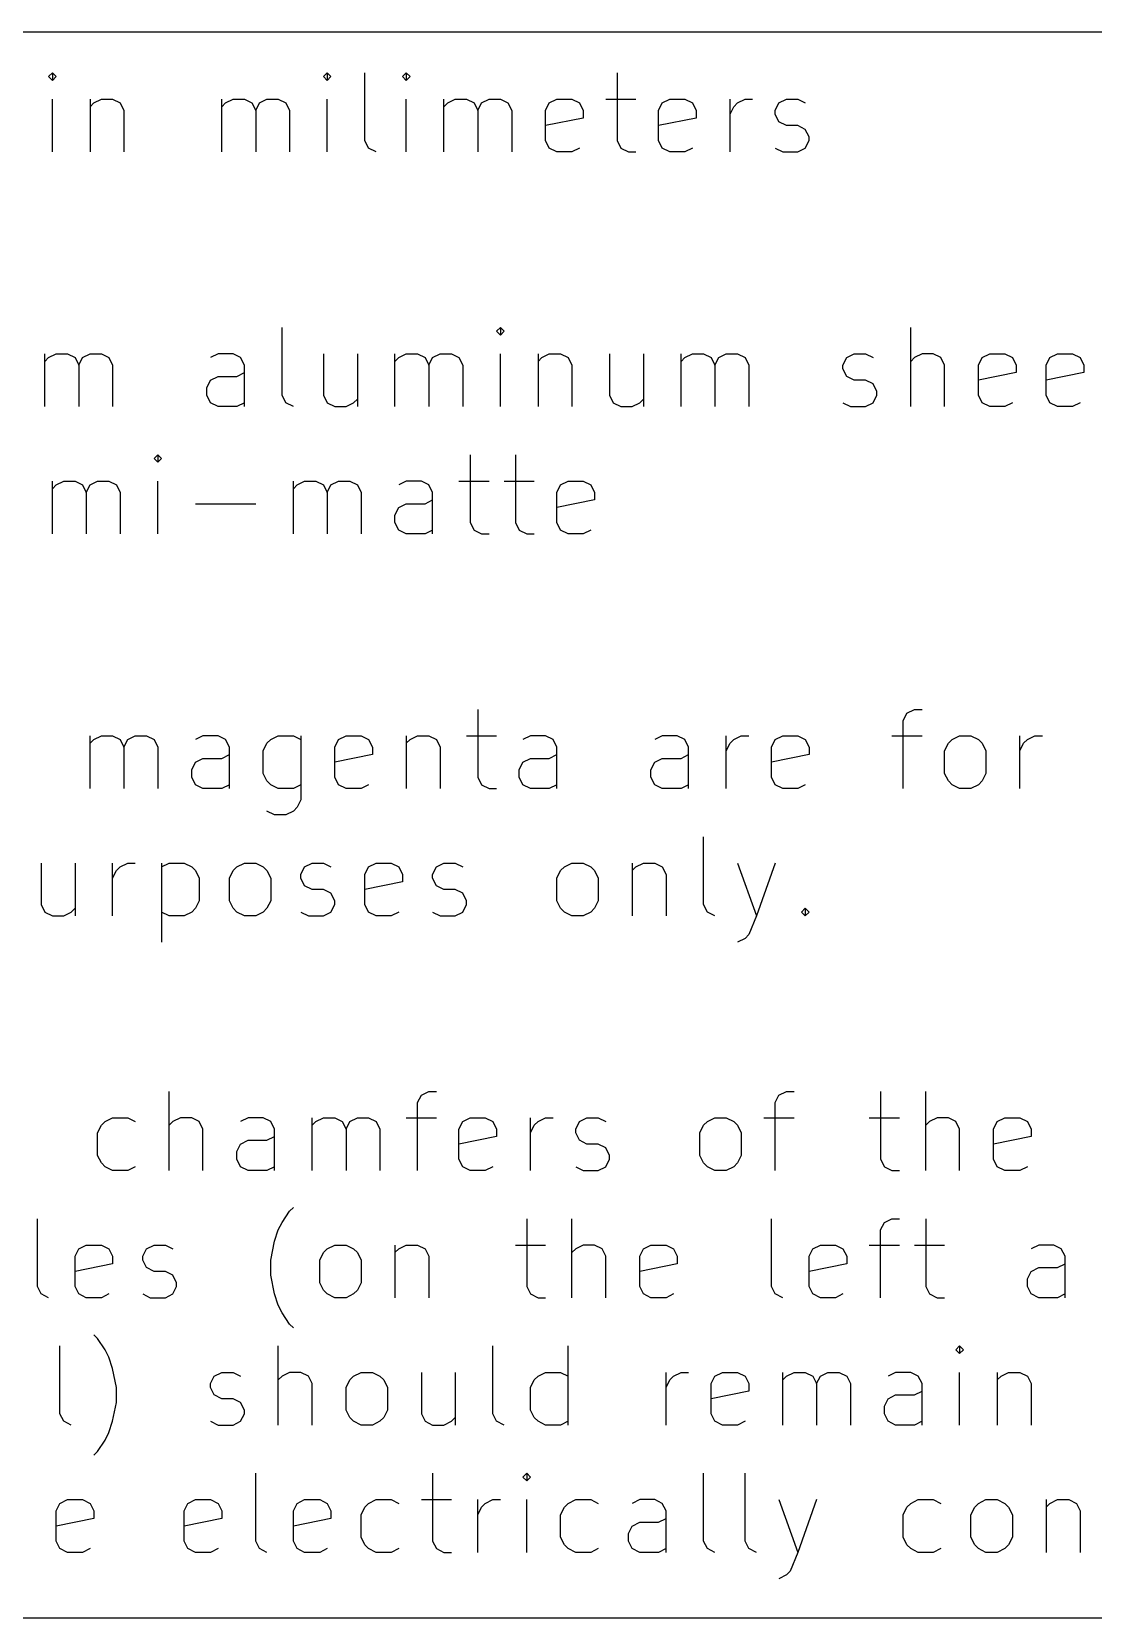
# Model space of a CAD drawing. Extents: x 183 to 663, y -184 to 161.
# Drawn here: x 208.97 to 235.83, y 112.02 to 152.15 of the extents above; entities that cross this region are included whole.
import ezdxf

# ---------------------------------------------------------------- set-up
doc = ezdxf.new("R2010")
doc.units = 0
doc.layers.add('BLACK', color=7, linetype='CONTINUOUS')

msp = doc.modelspace()

# ---------------------------------------------------------------- linework, layer by layer
at = {"layer": 'BLACK', "linetype": 'CONTINUOUS'}
for p, q in [((184.35, 152.15), (251.125, 152.15)), ((209.496425, 151.110061), (209.401187, 151.014823)), ((209.401187, 151.014823), (209.496425, 150.919585)), ((209.591663, 151.014823), (209.496425, 151.110061)), ((209.496425, 151.110061), (209.496425, 150.919585)), ((209.496425, 150.919585), (209.591663, 151.014823)), ((216.448807, 151.110061), (216.353569, 151.014823)), ((216.353569, 151.014823), (216.448807, 150.919585)), ((216.544045, 151.014823), (216.448807, 151.110061)), ((216.448807, 151.110061), (216.448807, 150.919585)), ((216.448807, 150.919585), (216.544045, 151.014823)), ((217.401188, 149.395776), (217.401188, 151.110061)), ((218.448807, 151.110061), (218.353569, 151.014823)), ((218.353569, 151.014823), (218.448807, 150.919585)), ((218.544045, 151.014823), (218.448807, 151.110061)), ((218.448807, 151.110061), (218.448807, 150.919585)), ((218.448807, 150.919585), (218.544045, 151.014823)), ((223.782141, 151.110061), (223.782141, 149.395776)), ((209.496425, 149.110061), (209.496425, 150.443395)), ((210.448806, 150.443395), (210.448806, 149.110061)), ((210.448806, 150.252919), (210.544044, 150.348157)), ((210.544044, 150.348157), (210.73452, 150.443395)), ((210.73452, 150.443395), (211.020235, 150.443395)), ((211.020235, 150.443395), (211.210711, 150.348157)), ((211.210711, 150.348157), (211.305949, 150.15768)), ((211.305949, 150.15768), (211.305949, 149.110061)), ((213.78214, 149.110061), (213.78214, 150.443395)), ((213.78214, 150.252919), (213.877378, 150.348157)), ((213.877378, 150.348157), (214.067854, 150.443395)), ((214.067854, 150.443395), (214.353569, 150.443395)), ((214.353569, 150.443395), (214.544045, 150.348157)), ((214.544045, 150.348157), (214.639283, 150.15768)), ((214.639283, 150.15768), (214.734521, 150.348157)), ((214.639283, 150.15768), (214.639283, 149.110061)), ((214.734521, 150.348157), (214.924997, 150.443395)), ((214.924997, 150.443395), (215.210711, 150.443395)), ((215.210711, 150.443395), (215.401188, 150.348157)), ((215.401188, 150.348157), (215.496426, 150.15768)), ((215.496426, 150.15768), (215.496426, 149.110061)), ((216.448807, 149.110061), (216.448807, 150.443395)), ((218.448807, 149.110061), (218.448807, 150.443395)), ((219.401188, 149.110061), (219.401188, 150.443395)), ((219.401188, 150.252919), (219.496426, 150.348157)), ((219.496426, 150.348157), (219.686902, 150.443395)), ((219.686902, 150.443395), (219.972617, 150.443395)), ((219.972617, 150.443395), (220.163093, 150.348157)), ((220.163093, 150.348157), (220.258331, 150.15768)), ((220.258331, 150.15768), (220.353569, 150.348157)), ((220.258331, 150.15768), (220.258331, 149.110061)), ((220.353569, 150.348157), (220.544045, 150.443395)), ((220.544045, 150.443395), (220.829759, 150.443395)), ((220.829759, 150.443395), (221.020236, 150.348157)), ((221.020236, 150.348157), (221.115474, 150.15768)), ((221.115474, 150.15768), (221.115474, 149.110061)), ((221.972617, 150.15768), (222.067855, 150.348157)), ((221.972617, 149.395776), (221.972617, 150.15768)), ((222.067855, 150.348157), (222.258331, 150.443395)), ((222.258331, 150.443395), (222.639284, 150.443395)), ((222.639284, 150.443395), (222.82976, 150.348157)), ((222.82976, 150.348157), (222.924998, 150.15768)), ((222.924998, 150.15768), (222.924998, 149.967204)), ((223.496427, 150.443395), (224.258331, 150.443395)), ((224.82976, 150.15768), (224.924998, 150.348157)), ((224.82976, 149.395776), (224.82976, 150.15768)), ((224.924998, 150.348157), (225.115474, 150.443395)), ((225.115474, 150.443395), (225.496427, 150.443395)), ((225.496427, 150.443395), (225.686903, 150.348157)), ((225.686903, 150.348157), (225.782141, 150.15768)), ((225.782141, 150.15768), (225.782141, 149.967204)), ((226.639284, 149.110061), (226.639284, 150.443395)), ((226.639284, 150.062442), (226.734522, 150.252919)), ((226.734522, 150.252919), (226.82976, 150.348157)), ((226.82976, 150.348157), (227.020236, 150.443395)), ((227.020236, 150.443395), (227.210713, 150.443395)), ((227.782141, 150.15768), (227.877379, 150.348157)), ((227.782141, 150.062442), (227.782141, 150.15768)), ((227.877379, 150.348157), (228.067855, 150.443395)), ((228.067855, 150.443395), (228.353569, 150.443395)), ((228.353569, 150.443395), (228.544046, 150.348157)), ((222.924998, 149.967204), (221.972617, 149.776728)), ((225.782141, 149.967204), (224.82976, 149.776728)), ((227.877379, 149.871966), (227.782141, 150.062442)), ((228.067855, 149.776728), (227.877379, 149.871966)), ((228.353569, 149.776728), (228.067855, 149.776728)), ((228.544046, 149.68149), (228.353569, 149.776728)), ((228.639284, 149.491014), (228.544046, 149.68149)), ((217.496426, 149.2053), (217.401188, 149.395776)), ((222.067855, 149.2053), (221.972617, 149.395776)), ((223.782141, 149.395776), (223.877379, 149.2053)), ((224.924998, 149.2053), (224.82976, 149.395776)), ((228.544046, 149.2053), (228.639284, 149.395776)), ((228.639284, 149.395776), (228.639284, 149.491014)), ((217.686902, 149.110061), (217.496426, 149.2053)), ((222.258331, 149.110061), (222.067855, 149.2053)), ((222.639284, 149.110061), (222.258331, 149.110061)), ((222.82976, 149.2053), (222.639284, 149.110061)), ((223.877379, 149.2053), (224.067855, 149.110061)), ((224.067855, 149.110061), (224.258331, 149.110061)), ((225.115474, 149.110061), (224.924998, 149.2053)), ((225.496427, 149.110061), (225.115474, 149.110061)), ((225.686903, 149.2053), (225.496427, 149.110061)), ((227.782141, 149.2053), (227.972617, 149.110061)), ((227.972617, 149.110061), (228.353569, 149.110061)), ((228.353569, 149.110061), (228.544046, 149.2053)), ((215.305948, 142.956), (215.305948, 144.670285)), ((220.829758, 144.670285), (220.73452, 144.575047)), ((220.73452, 144.575047), (220.829758, 144.479809)), ((220.924996, 144.575047), (220.829758, 144.670285)), ((220.829758, 144.670285), (220.829758, 144.479809)), ((220.829758, 144.479809), (220.924996, 144.575047)), ((231.210712, 142.670285), (231.210712, 144.670285)), ((209.305947, 142.670285), (209.305947, 144.003619)), ((209.305947, 143.813143), (209.401185, 143.908381)), ((209.401185, 143.908381), (209.591661, 144.003619)), ((209.591661, 144.003619), (209.877376, 144.003619)), ((209.877376, 144.003619), (210.067852, 143.908381)), ((210.067852, 143.908381), (210.16309, 143.717904)), ((210.16309, 143.717904), (210.258328, 143.908381)), ((210.16309, 143.717904), (210.16309, 142.670285)), ((210.258328, 143.908381), (210.448804, 144.003619)), ((210.448804, 144.003619), (210.734518, 144.003619)), ((210.734518, 144.003619), (210.924995, 143.908381)), ((210.924995, 143.908381), (211.020233, 143.717904)), ((211.020233, 143.717904), (211.020233, 142.670285)), ((213.6869, 144.003619), (213.496424, 143.908381)), ((214.067853, 144.003619), (213.6869, 144.003619)), ((214.258329, 143.908381), (214.067853, 144.003619)), ((214.353567, 143.717904), (214.258329, 143.908381)), ((214.353567, 142.670285), (214.353567, 143.717904)), ((216.353567, 144.003619), (216.353567, 142.956)), ((217.21071, 144.003619), (217.21071, 142.670285)), ((218.163091, 142.670285), (218.163091, 144.003619)), ((218.163091, 143.813143), (218.258329, 143.908381)), ((218.258329, 143.908381), (218.448805, 144.003619)), ((218.448805, 144.003619), (218.73452, 144.003619)), ((218.73452, 144.003619), (218.924996, 143.908381)), ((218.924996, 143.908381), (219.020234, 143.717904)), ((219.020234, 143.717904), (219.115472, 143.908381)), ((219.020234, 143.717904), (219.020234, 142.670285)), ((219.115472, 143.908381), (219.305948, 144.003619)), ((219.305948, 144.003619), (219.591662, 144.003619)), ((219.591662, 144.003619), (219.782139, 143.908381)), ((219.782139, 143.908381), (219.877377, 143.717904)), ((219.877377, 143.717904), (219.877377, 142.670285)), ((220.829758, 142.670285), (220.829758, 144.003619)), ((221.782139, 144.003619), (221.782139, 142.670285)), ((221.782139, 143.813143), (221.877377, 143.908381)), ((221.877377, 143.908381), (222.067853, 144.003619)), ((222.067853, 144.003619), (222.353568, 144.003619)), ((222.353568, 144.003619), (222.544044, 143.908381)), ((222.544044, 143.908381), (222.639282, 143.717904)), ((222.639282, 143.717904), (222.639282, 142.670285)), ((223.591663, 144.003619), (223.591663, 142.956)), ((224.448806, 144.003619), (224.448806, 142.670285)), ((225.401187, 142.670285), (225.401187, 144.003619)), ((225.401187, 143.813143), (225.496425, 143.908381)), ((225.496425, 143.908381), (225.686901, 144.003619)), ((225.686901, 144.003619), (225.972616, 144.003619)), ((225.972616, 144.003619), (226.163092, 143.908381)), ((226.163092, 143.908381), (226.25833, 143.717904)), ((226.25833, 143.717904), (226.353568, 143.908381)), ((226.25833, 143.717904), (226.25833, 142.670285)), ((226.353568, 143.908381), (226.544044, 144.003619)), ((226.544044, 144.003619), (226.829758, 144.003619)), ((226.829758, 144.003619), (227.020235, 143.908381)), ((227.020235, 143.908381), (227.115473, 143.717904)), ((227.115473, 143.717904), (227.115473, 142.670285)), ((229.496426, 143.717904), (229.591664, 143.908381)), ((229.496426, 143.622666), (229.496426, 143.717904)), ((229.591664, 143.908381), (229.78214, 144.003619)), ((229.78214, 144.003619), (230.067854, 144.003619)), ((230.067854, 144.003619), (230.258331, 143.908381)), ((231.30595, 143.908381), (231.210712, 143.813143)), ((231.496426, 144.003619), (231.30595, 143.908381)), ((231.782141, 144.003619), (231.496426, 144.003619)), ((231.972617, 143.908381), (231.782141, 144.003619)), ((232.067855, 143.717904), (231.972617, 143.908381)), ((232.067855, 142.670285), (232.067855, 143.717904)), ((232.924998, 143.717904), (233.020236, 143.908381)), ((232.924998, 142.956), (232.924998, 143.717904)), ((233.020236, 143.908381), (233.210712, 144.003619)), ((233.210712, 144.003619), (233.591665, 144.003619)), ((233.591665, 144.003619), (233.782141, 143.908381)), ((233.782141, 143.908381), (233.877379, 143.717904)), ((233.877379, 143.717904), (233.877379, 143.527428)), ((234.639284, 143.717904), (234.734522, 143.908381)), ((234.639284, 142.956), (234.639284, 143.717904)), ((234.734522, 143.908381), (234.924998, 144.003619)), ((234.924998, 144.003619), (235.305951, 144.003619)), ((235.305951, 144.003619), (235.496427, 143.908381)), ((235.496427, 143.908381), (235.591665, 143.717904)), ((235.591665, 143.717904), (235.591665, 143.527428)), ((213.401186, 143.146476), (213.496424, 143.336952)), ((213.496424, 143.336952), (213.6869, 143.43219)), ((213.6869, 143.43219), (214.163091, 143.43219)), ((214.163091, 143.43219), (214.353567, 143.527428)), ((229.591664, 143.43219), (229.496426, 143.622666)), ((229.78214, 143.336952), (229.591664, 143.43219)), ((230.067854, 143.336952), (229.78214, 143.336952)), ((230.258331, 143.241714), (230.067854, 143.336952)), ((233.877379, 143.527428), (232.924998, 143.336952)), ((235.591665, 143.527428), (234.639284, 143.336952)), ((213.401186, 142.956), (213.401186, 143.146476)), ((213.496424, 142.765524), (213.401186, 142.956)), ((215.401186, 142.765524), (215.305948, 142.956)), ((216.353567, 142.956), (216.448805, 142.765524)), ((217.115472, 142.765524), (217.21071, 142.860762)), ((223.591663, 142.956), (223.686901, 142.765524)), ((224.353568, 142.765524), (224.448806, 142.860762)), ((230.353569, 143.051238), (230.258331, 143.241714)), ((230.258331, 142.765524), (230.353569, 142.956)), ((230.353569, 142.956), (230.353569, 143.051238)), ((233.020236, 142.765524), (232.924998, 142.956)), ((234.734522, 142.765524), (234.639284, 142.956)), ((213.6869, 142.670285), (213.496424, 142.765524)), ((214.163091, 142.670285), (213.6869, 142.670285)), ((214.353567, 142.765524), (214.163091, 142.670285)), ((215.591662, 142.670285), (215.401186, 142.765524)), ((216.448805, 142.765524), (216.639281, 142.670285)), ((216.639281, 142.670285), (216.924996, 142.670285)), ((216.924996, 142.670285), (217.115472, 142.765524)), ((223.686901, 142.765524), (223.877377, 142.670285)), ((223.877377, 142.670285), (224.163092, 142.670285)), ((224.163092, 142.670285), (224.353568, 142.765524)), ((229.496426, 142.765524), (229.686902, 142.670285)), ((229.686902, 142.670285), (230.067854, 142.670285)), ((230.067854, 142.670285), (230.258331, 142.765524)), ((233.210712, 142.670285), (233.020236, 142.765524)), ((233.591665, 142.670285), (233.210712, 142.670285)), ((233.782141, 142.765524), (233.591665, 142.670285)), ((234.924998, 142.670285), (234.734522, 142.765524)), ((235.305951, 142.670285), (234.924998, 142.670285)), ((235.496427, 142.765524), (235.305951, 142.670285)), ((212.163092, 141.450397), (212.067854, 141.355159)), ((212.067854, 141.355159), (212.163092, 141.259921)), ((212.25833, 141.355159), (212.163092, 141.450397)), ((212.163092, 141.450397), (212.163092, 141.259921)), ((212.163092, 141.259921), (212.25833, 141.355159)), ((220.067854, 141.450397), (220.067854, 139.736112)), ((221.210711, 141.450397), (221.210711, 139.736112)), ((209.496425, 139.450397), (209.496425, 140.783731)), ((209.496425, 140.593255), (209.591663, 140.688493)), ((209.591663, 140.688493), (209.782139, 140.783731)), ((209.782139, 140.783731), (210.067854, 140.783731)), ((210.067854, 140.783731), (210.25833, 140.688493)), ((210.25833, 140.688493), (210.353568, 140.498016)), ((210.353568, 140.498016), (210.448806, 140.688493)), ((210.353568, 140.498016), (210.353568, 139.450397)), ((210.448806, 140.688493), (210.639282, 140.783731)), ((210.639282, 140.783731), (210.924996, 140.783731)), ((210.924996, 140.783731), (211.115473, 140.688493)), ((211.115473, 140.688493), (211.210711, 140.498016)), ((211.210711, 140.498016), (211.210711, 139.450397)), ((212.163092, 139.450397), (212.163092, 140.783731)), ((215.591663, 139.450397), (215.591663, 140.783731)), ((215.591663, 140.593255), (215.686901, 140.688493)), ((215.686901, 140.688493), (215.877377, 140.783731)), ((215.877377, 140.783731), (216.163092, 140.783731)), ((216.163092, 140.783731), (216.353568, 140.688493)), ((216.353568, 140.688493), (216.448806, 140.498016)), ((216.448806, 140.498016), (216.544044, 140.688493)), ((216.448806, 140.498016), (216.448806, 139.450397)), ((216.544044, 140.688493), (216.73452, 140.783731)), ((216.73452, 140.783731), (217.020234, 140.783731)), ((217.020234, 140.783731), (217.210711, 140.688493)), ((217.210711, 140.688493), (217.305949, 140.498016)), ((217.305949, 140.498016), (217.305949, 139.450397)), ((218.448806, 140.783731), (218.25833, 140.688493)), ((218.829759, 140.783731), (218.448806, 140.783731)), ((219.020235, 140.688493), (218.829759, 140.783731)), ((219.115473, 140.498016), (219.020235, 140.688493)), ((219.115473, 139.450397), (219.115473, 140.498016)), ((219.78214, 140.783731), (220.544044, 140.783731)), ((220.924997, 140.783731), (221.686901, 140.783731)), ((222.25833, 140.498016), (222.353568, 140.688493)), ((222.25833, 139.736112), (222.25833, 140.498016)), ((222.353568, 140.688493), (222.544044, 140.783731)), ((222.544044, 140.783731), (222.924997, 140.783731)), ((222.924997, 140.783731), (223.115473, 140.688493)), ((223.115473, 140.688493), (223.210711, 140.498016)), ((223.210711, 140.498016), (223.210711, 140.30754)), ((213.115473, 140.212302), (214.639283, 140.212302)), ((218.163092, 139.926588), (218.25833, 140.117064)), ((218.25833, 140.117064), (218.448806, 140.212302)), ((218.448806, 140.212302), (218.924997, 140.212302)), ((218.924997, 140.212302), (219.115473, 140.30754)), ((223.210711, 140.30754), (222.25833, 140.117064)), ((218.163092, 139.736112), (218.163092, 139.926588)), ((218.25833, 139.545636), (218.163092, 139.736112)), ((220.067854, 139.736112), (220.163092, 139.545636)), ((221.210711, 139.736112), (221.305949, 139.545636)), ((222.353568, 139.545636), (222.25833, 139.736112)), ((218.448806, 139.450397), (218.25833, 139.545636)), ((218.924997, 139.450397), (218.448806, 139.450397)), ((219.115473, 139.545636), (218.924997, 139.450397)), ((220.163092, 139.545636), (220.353568, 139.450397)), ((220.353568, 139.450397), (220.544044, 139.450397)), ((221.305949, 139.545636), (221.496425, 139.450397)), ((221.496425, 139.450397), (221.686901, 139.450397)), ((222.544044, 139.450397), (222.353568, 139.545636)), ((222.924997, 139.450397), (222.544044, 139.450397)), ((223.115473, 139.545636), (222.924997, 139.450397)), ((220.258331, 135.010621), (220.258331, 133.296336)), ((231.020237, 134.724907), (231.115475, 134.915383)), ((231.115475, 134.915383), (231.305951, 135.010621)), ((231.305951, 135.010621), (231.496427, 135.010621)), ((231.020237, 133.010621), (231.020237, 134.724907)), ((210.448806, 133.010621), (210.448806, 134.343955)), ((210.448806, 134.153479), (210.544044, 134.248717)), ((210.544044, 134.248717), (210.73452, 134.343955)), ((210.73452, 134.343955), (211.020235, 134.343955)), ((211.020235, 134.343955), (211.210711, 134.248717)), ((211.210711, 134.248717), (211.305949, 134.05824)), ((211.305949, 134.05824), (211.401187, 134.248717)), ((211.305949, 134.05824), (211.305949, 133.010621)), ((211.401187, 134.248717), (211.591663, 134.343955)), ((211.591663, 134.343955), (211.877377, 134.343955)), ((211.877377, 134.343955), (212.067854, 134.248717)), ((212.067854, 134.248717), (212.163092, 134.05824)), ((212.163092, 134.05824), (212.163092, 133.010621)), ((213.305949, 134.343955), (213.115473, 134.248717)), ((213.686902, 134.343955), (213.305949, 134.343955)), ((213.877378, 134.248717), (213.686902, 134.343955)), ((213.972616, 134.05824), (213.877378, 134.248717)), ((213.972616, 133.010621), (213.972616, 134.05824)), ((214.829759, 133.963002), (214.924997, 134.153479)), ((214.924997, 134.153479), (215.020235, 134.248717)), ((215.020235, 134.248717), (215.210711, 134.343955)), ((215.210711, 134.343955), (215.591664, 134.343955)), ((215.591664, 134.343955), (215.78214, 134.248717)), ((215.78214, 134.343955), (215.78214, 132.724907)), ((216.639283, 134.05824), (216.734521, 134.248717)), ((216.639283, 133.296336), (216.639283, 134.05824)), ((216.734521, 134.248717), (216.924997, 134.343955)), ((216.924997, 134.343955), (217.30595, 134.343955)), ((217.30595, 134.343955), (217.496426, 134.248717)), ((217.496426, 134.248717), (217.591664, 134.05824)), ((217.591664, 134.05824), (217.591664, 133.867764)), ((218.448807, 134.343955), (218.448807, 133.010621)), ((218.448807, 134.153479), (218.544045, 134.248717)), ((218.544045, 134.248717), (218.734521, 134.343955)), ((218.734521, 134.343955), (219.020236, 134.343955)), ((219.020236, 134.343955), (219.210712, 134.248717)), ((219.210712, 134.248717), (219.30595, 134.05824)), ((219.30595, 134.05824), (219.30595, 133.010621)), ((219.972617, 134.343955), (220.734521, 134.343955)), ((221.591664, 134.343955), (221.401188, 134.248717)), ((221.972617, 134.343955), (221.591664, 134.343955)), ((222.163093, 134.248717), (221.972617, 134.343955)), ((222.258331, 134.05824), (222.163093, 134.248717)), ((222.258331, 133.010621), (222.258331, 134.05824)), ((224.924998, 134.343955), (224.734522, 134.248717)), ((225.305951, 134.343955), (224.924998, 134.343955)), ((225.496427, 134.248717), (225.305951, 134.343955)), ((225.591665, 134.05824), (225.496427, 134.248717)), ((225.591665, 133.010621), (225.591665, 134.05824)), ((226.544046, 133.010621), (226.544046, 134.343955)), ((226.544046, 133.963002), (226.639284, 134.153479)), ((226.639284, 134.153479), (226.734522, 134.248717)), ((226.734522, 134.248717), (226.924998, 134.343955)), ((226.924998, 134.343955), (227.115475, 134.343955)), ((227.686903, 134.05824), (227.782141, 134.248717)), ((227.686903, 133.296336), (227.686903, 134.05824)), ((227.782141, 134.248717), (227.972617, 134.343955)), ((227.972617, 134.343955), (228.35357, 134.343955)), ((228.35357, 134.343955), (228.544046, 134.248717)), ((228.544046, 134.248717), (228.639284, 134.05824)), ((228.639284, 134.05824), (228.639284, 133.867764)), ((230.734523, 134.343955), (231.496427, 134.343955)), ((232.067856, 133.963002), (232.163094, 134.153479)), ((232.163094, 134.153479), (232.258332, 134.248717)), ((232.258332, 134.248717), (232.448808, 134.343955)), ((232.448808, 134.343955), (232.734523, 134.343955)), ((232.734523, 134.343955), (232.924999, 134.248717)), ((232.924999, 134.248717), (233.020237, 134.153479)), ((233.020237, 134.153479), (233.115475, 133.963002)), ((233.972618, 133.010621), (233.972618, 134.343955)), ((233.972618, 133.963002), (234.067856, 134.153479)), ((234.067856, 134.153479), (234.163094, 134.248717)), ((234.163094, 134.248717), (234.35357, 134.343955)), ((234.35357, 134.343955), (234.544047, 134.343955)), ((213.020235, 133.486812), (213.115473, 133.677288)), ((213.115473, 133.677288), (213.305949, 133.772526)), ((213.305949, 133.772526), (213.78214, 133.772526)), ((213.78214, 133.772526), (213.972616, 133.867764)), ((214.829759, 133.391574), (214.829759, 133.963002)), ((217.591664, 133.867764), (216.639283, 133.677288)), ((221.30595, 133.486812), (221.401188, 133.677288)), ((221.401188, 133.677288), (221.591664, 133.772526)), ((221.591664, 133.772526), (222.067855, 133.772526)), ((222.067855, 133.772526), (222.258331, 133.867764)), ((224.639284, 133.486812), (224.734522, 133.677288)), ((224.734522, 133.677288), (224.924998, 133.772526)), ((224.924998, 133.772526), (225.401189, 133.772526)), ((225.401189, 133.772526), (225.591665, 133.867764)), ((228.639284, 133.867764), (227.686903, 133.677288)), ((232.067856, 133.391574), (232.067856, 133.963002)), ((233.115475, 133.963002), (233.115475, 133.391574)), ((213.020235, 133.296336), (213.020235, 133.486812)), ((213.115473, 133.10586), (213.020235, 133.296336)), ((214.924997, 133.201098), (214.829759, 133.391574)), ((216.734521, 133.10586), (216.639283, 133.296336)), ((220.258331, 133.296336), (220.353569, 133.10586)), ((221.30595, 133.296336), (221.30595, 133.486812)), ((221.401188, 133.10586), (221.30595, 133.296336)), ((224.639284, 133.296336), (224.639284, 133.486812)), ((224.734522, 133.10586), (224.639284, 133.296336)), ((227.782141, 133.10586), (227.686903, 133.296336)), ((232.163094, 133.201098), (232.067856, 133.391574)), ((233.115475, 133.391574), (233.020237, 133.201098)), ((213.305949, 133.010621), (213.115473, 133.10586)), ((213.78214, 133.010621), (213.305949, 133.010621)), ((213.972616, 133.10586), (213.78214, 133.010621)), ((215.020235, 133.10586), (214.924997, 133.201098)), ((215.210711, 133.010621), (215.020235, 133.10586)), ((215.591664, 133.010621), (215.210711, 133.010621)), ((215.78214, 133.10586), (215.591664, 133.010621)), ((216.924997, 133.010621), (216.734521, 133.10586)), ((217.30595, 133.010621), (216.924997, 133.010621)), ((217.496426, 133.10586), (217.30595, 133.010621)), ((220.353569, 133.10586), (220.544045, 133.010621)), ((220.544045, 133.010621), (220.734521, 133.010621)), ((221.591664, 133.010621), (221.401188, 133.10586)), ((222.067855, 133.010621), (221.591664, 133.010621)), ((222.258331, 133.10586), (222.067855, 133.010621)), ((224.924998, 133.010621), (224.734522, 133.10586)), ((225.401189, 133.010621), (224.924998, 133.010621)), ((225.591665, 133.10586), (225.401189, 133.010621)), ((227.972617, 133.010621), (227.782141, 133.10586)), ((228.35357, 133.010621), (227.972617, 133.010621)), ((228.544046, 133.10586), (228.35357, 133.010621)), ((232.258332, 133.10586), (232.163094, 133.201098)), ((232.448808, 133.010621), (232.258332, 133.10586)), ((232.734523, 133.010621), (232.448808, 133.010621)), ((232.924999, 133.10586), (232.734523, 133.010621)), ((233.020237, 133.201098), (232.924999, 133.10586)), ((215.115473, 132.343955), (214.924997, 132.439193)), ((215.591664, 132.439193), (215.401187, 132.343955)), ((215.686902, 132.534431), (215.591664, 132.439193)), ((215.78214, 132.724907), (215.686902, 132.534431)), ((215.401187, 132.343955), (215.115473, 132.343955)), ((225.972616, 130.076448), (225.972616, 131.790733)), ((209.210709, 131.124067), (209.210709, 130.076448)), ((210.067852, 131.124067), (210.067852, 129.790733)), ((211.020233, 129.790733), (211.020233, 131.124067)), ((211.020233, 130.743114), (211.115471, 130.933591)), ((211.115471, 130.933591), (211.210709, 131.028829)), ((211.210709, 131.028829), (211.401185, 131.124067)), ((211.401185, 131.124067), (211.591662, 131.124067)), ((212.258328, 131.124067), (212.258328, 129.124067)), ((212.258328, 131.028829), (212.448804, 131.124067)), ((212.448804, 131.124067), (212.829757, 131.124067)), ((212.829757, 131.124067), (213.020233, 131.028829)), ((213.020233, 131.028829), (213.115471, 130.933591)), ((213.115471, 130.933591), (213.210709, 130.743114)), ((213.972614, 130.743114), (214.067852, 130.933591)), ((214.067852, 130.933591), (214.16309, 131.028829)), ((214.16309, 131.028829), (214.353566, 131.124067)), ((214.353566, 131.124067), (214.639281, 131.124067)), ((214.639281, 131.124067), (214.829757, 131.028829)), ((214.829757, 131.028829), (214.924995, 130.933591)), ((214.924995, 130.933591), (215.020233, 130.743114)), ((215.782138, 130.838352), (215.877376, 131.028829)), ((215.782138, 130.743114), (215.782138, 130.838352)), ((215.877376, 131.028829), (216.067852, 131.124067)), ((216.067852, 131.124067), (216.353566, 131.124067)), ((216.353566, 131.124067), (216.544043, 131.028829)), ((217.401186, 130.838352), (217.496424, 131.028829)), ((217.401186, 130.076448), (217.401186, 130.838352)), ((217.496424, 131.028829), (217.6869, 131.124067)), ((217.6869, 131.124067), (218.067853, 131.124067)), ((218.067853, 131.124067), (218.258329, 131.028829)), ((218.258329, 131.028829), (218.353567, 130.838352)), ((218.353567, 130.838352), (218.353567, 130.647876)), ((219.115472, 130.838352), (219.21071, 131.028829)), ((219.115472, 130.743114), (219.115472, 130.838352)), ((219.21071, 131.028829), (219.401186, 131.124067)), ((219.401186, 131.124067), (219.6869, 131.124067)), ((219.6869, 131.124067), (219.877377, 131.028829)), ((222.25833, 130.743114), (222.353568, 130.933591)), ((222.353568, 130.933591), (222.448806, 131.028829)), ((222.448806, 131.028829), (222.639282, 131.124067)), ((222.639282, 131.124067), (222.924997, 131.124067)), ((222.924997, 131.124067), (223.115473, 131.028829)), ((223.115473, 131.028829), (223.210711, 130.933591)), ((223.210711, 130.933591), (223.305949, 130.743114)), ((224.163092, 131.124067), (224.163092, 129.790733)), ((224.163092, 130.933591), (224.25833, 131.028829)), ((224.25833, 131.028829), (224.448806, 131.124067)), ((224.448806, 131.124067), (224.734521, 131.124067)), ((224.734521, 131.124067), (224.924997, 131.028829)), ((224.924997, 131.028829), (225.020235, 130.838352)), ((225.020235, 130.838352), (225.020235, 129.790733)), ((226.829759, 131.124067), (227.305949, 129.790733)), ((227.78214, 131.124067), (227.305949, 129.790733)), ((213.210709, 130.743114), (213.210709, 130.171686)), ((213.972614, 130.171686), (213.972614, 130.743114)), ((215.020233, 130.743114), (215.020233, 130.171686)), ((215.877376, 130.552638), (215.782138, 130.743114)), ((216.067852, 130.4574), (215.877376, 130.552638)), ((216.353566, 130.4574), (216.067852, 130.4574)), ((216.544043, 130.362162), (216.353566, 130.4574)), ((218.353567, 130.647876), (217.401186, 130.4574)), ((219.21071, 130.552638), (219.115472, 130.743114)), ((219.401186, 130.4574), (219.21071, 130.552638)), ((219.6869, 130.4574), (219.401186, 130.4574)), ((219.877377, 130.362162), (219.6869, 130.4574)), ((222.25833, 130.171686), (222.25833, 130.743114)), ((223.305949, 130.743114), (223.305949, 130.171686)), ((209.210709, 130.076448), (209.305947, 129.885972)), ((213.210709, 130.171686), (213.115471, 129.98121)), ((214.067852, 129.98121), (213.972614, 130.171686)), ((215.020233, 130.171686), (214.924995, 129.98121)), ((216.639281, 130.171686), (216.544043, 130.362162)), ((216.544043, 129.885972), (216.639281, 130.076448)), ((216.639281, 130.076448), (216.639281, 130.171686)), ((217.496424, 129.885972), (217.401186, 130.076448)), ((219.972615, 130.171686), (219.877377, 130.362162)), ((219.877377, 129.885972), (219.972615, 130.076448)), ((219.972615, 130.076448), (219.972615, 130.171686)), ((222.353568, 129.98121), (222.25833, 130.171686)), ((223.305949, 130.171686), (223.210711, 129.98121)), ((226.067854, 129.885972), (225.972616, 130.076448)), ((209.305947, 129.885972), (209.496423, 129.790733)), ((209.496423, 129.790733), (209.782138, 129.790733)), ((209.782138, 129.790733), (209.972614, 129.885972)), ((209.972614, 129.885972), (210.067852, 129.98121)), ((212.448804, 129.790733), (212.258328, 129.885972)), ((212.829757, 129.790733), (212.448804, 129.790733)), ((213.020233, 129.885972), (212.829757, 129.790733)), ((213.115471, 129.98121), (213.020233, 129.885972)), ((214.16309, 129.885972), (214.067852, 129.98121)), ((214.353566, 129.790733), (214.16309, 129.885972)), ((214.639281, 129.790733), (214.353566, 129.790733)), ((214.829757, 129.885972), (214.639281, 129.790733)), ((214.924995, 129.98121), (214.829757, 129.885972)), ((215.782138, 129.885972), (215.972614, 129.790733)), ((215.972614, 129.790733), (216.353566, 129.790733)), ((216.353566, 129.790733), (216.544043, 129.885972)), ((217.6869, 129.790733), (217.496424, 129.885972)), ((218.067853, 129.790733), (217.6869, 129.790733)), ((218.258329, 129.885972), (218.067853, 129.790733)), ((219.115472, 129.885972), (219.305948, 129.790733)), ((219.305948, 129.790733), (219.6869, 129.790733)), ((219.6869, 129.790733), (219.877377, 129.885972)), ((222.448806, 129.885972), (222.353568, 129.98121)), ((222.639282, 129.790733), (222.448806, 129.885972)), ((222.924997, 129.790733), (222.639282, 129.790733)), ((223.115473, 129.885972), (222.924997, 129.790733)), ((223.210711, 129.98121), (223.115473, 129.885972)), ((226.25833, 129.790733), (226.067854, 129.885972)), ((227.305949, 129.790733), (227.115473, 129.314543)), ((228.448807, 129.885972), (228.544045, 129.98121)), ((228.544045, 129.790733), (228.448807, 129.885972)), ((228.544045, 129.98121), (228.639283, 129.885972)), ((228.544045, 129.98121), (228.544045, 129.790733)), ((228.639283, 129.885972), (228.544045, 129.790733)), ((227.020235, 129.219305), (226.829759, 129.124067)), ((227.115473, 129.314543), (227.020235, 129.219305)), ((212.448805, 123.350957), (212.448805, 125.350957)), ((218.73452, 125.065243), (218.829758, 125.255719)), ((218.829758, 125.255719), (219.020234, 125.350957)), ((219.020234, 125.350957), (219.21071, 125.350957)), ((227.78214, 125.065243), (227.877378, 125.255719)), ((227.877378, 125.255719), (228.067854, 125.350957)), ((228.067854, 125.350957), (228.25833, 125.350957)), ((230.448807, 125.350957), (230.448807, 123.636672)), ((231.591664, 123.350957), (231.591664, 125.350957)), ((218.73452, 123.350957), (218.73452, 125.065243)), ((227.78214, 123.350957), (227.78214, 125.065243)), ((210.639281, 124.303338), (210.734519, 124.493815)), ((210.734519, 124.493815), (210.829757, 124.589053)), ((210.829757, 124.589053), (211.020233, 124.684291)), ((211.020233, 124.684291), (211.401186, 124.684291)), ((211.401186, 124.684291), (211.591662, 124.589053)), ((212.544043, 124.589053), (212.448805, 124.493815)), ((212.734519, 124.684291), (212.544043, 124.589053)), ((213.020234, 124.684291), (212.734519, 124.684291)), ((213.21071, 124.589053), (213.020234, 124.684291)), ((213.305948, 124.398576), (213.21071, 124.589053)), ((213.305948, 123.350957), (213.305948, 124.398576)), ((214.448805, 124.684291), (214.258329, 124.589053)), ((214.829758, 124.684291), (214.448805, 124.684291)), ((215.020234, 124.589053), (214.829758, 124.684291)), ((215.115472, 124.398576), (215.020234, 124.589053)), ((215.115472, 123.350957), (215.115472, 124.398576)), ((216.067853, 123.350957), (216.067853, 124.684291)), ((216.067853, 124.493815), (216.163091, 124.589053)), ((216.163091, 124.589053), (216.353567, 124.684291)), ((216.353567, 124.684291), (216.639282, 124.684291)), ((216.639282, 124.684291), (216.829758, 124.589053)), ((216.829758, 124.589053), (216.924996, 124.398576)), ((216.924996, 124.398576), (217.020234, 124.589053)), ((216.924996, 124.398576), (216.924996, 123.350957)), ((217.020234, 124.589053), (217.21071, 124.684291)), ((217.21071, 124.684291), (217.496424, 124.684291)), ((217.496424, 124.684291), (217.686901, 124.589053)), ((217.686901, 124.589053), (217.782139, 124.398576)), ((217.782139, 124.398576), (217.782139, 123.350957)), ((218.448806, 124.684291), (219.21071, 124.684291)), ((219.782139, 124.398576), (219.877377, 124.589053)), ((219.782139, 123.636672), (219.782139, 124.398576)), ((219.877377, 124.589053), (220.067853, 124.684291)), ((220.067853, 124.684291), (220.448806, 124.684291)), ((220.448806, 124.684291), (220.639282, 124.589053)), ((220.639282, 124.589053), (220.73452, 124.398576)), ((220.73452, 124.398576), (220.73452, 124.2081)), ((221.591663, 123.350957), (221.591663, 124.684291)), ((221.591663, 124.303338), (221.686901, 124.493815)), ((221.686901, 124.493815), (221.782139, 124.589053)), ((221.782139, 124.589053), (221.972615, 124.684291)), ((221.972615, 124.684291), (222.163092, 124.684291)), ((222.73452, 124.398576), (222.829758, 124.589053)), ((222.73452, 124.303338), (222.73452, 124.398576)), ((222.829758, 124.589053), (223.020234, 124.684291)), ((223.020234, 124.684291), (223.305948, 124.684291)), ((223.305948, 124.684291), (223.496425, 124.589053)), ((225.877378, 124.303338), (225.972616, 124.493815)), ((225.972616, 124.493815), (226.067854, 124.589053)), ((226.067854, 124.589053), (226.25833, 124.684291)), ((226.25833, 124.684291), (226.544045, 124.684291)), ((226.544045, 124.684291), (226.734521, 124.589053)), ((226.734521, 124.589053), (226.829759, 124.493815)), ((226.829759, 124.493815), (226.924997, 124.303338)), ((227.496426, 124.684291), (228.25833, 124.684291)), ((230.163093, 124.684291), (230.924997, 124.684291)), ((231.686902, 124.589053), (231.591664, 124.493815)), ((231.877378, 124.684291), (231.686902, 124.589053)), ((232.163093, 124.684291), (231.877378, 124.684291)), ((232.353569, 124.589053), (232.163093, 124.684291)), ((232.448807, 124.398576), (232.353569, 124.589053)), ((232.448807, 123.350957), (232.448807, 124.398576)), ((233.30595, 124.398576), (233.401188, 124.589053)), ((233.30595, 123.636672), (233.30595, 124.398576)), ((233.401188, 124.589053), (233.591664, 124.684291)), ((233.591664, 124.684291), (233.972617, 124.684291)), ((233.972617, 124.684291), (234.163093, 124.589053)), ((234.163093, 124.589053), (234.258331, 124.398576)), ((234.258331, 124.398576), (234.258331, 124.2081)), ((210.639281, 123.73191), (210.639281, 124.303338)), ((214.163091, 123.827148), (214.258329, 124.017624)), ((214.258329, 124.017624), (214.448805, 124.112862)), ((214.448805, 124.112862), (214.924996, 124.112862)), ((214.924996, 124.112862), (215.115472, 124.2081)), ((220.73452, 124.2081), (219.782139, 124.017624)), ((222.829758, 124.112862), (222.73452, 124.303338)), ((223.020234, 124.017624), (222.829758, 124.112862)), ((223.305948, 124.017624), (223.020234, 124.017624)), ((223.496425, 123.922386), (223.305948, 124.017624)), ((225.877378, 123.73191), (225.877378, 124.303338)), ((226.924997, 124.303338), (226.924997, 123.73191)), ((234.258331, 124.2081), (233.30595, 124.017624)), ((210.734519, 123.541434), (210.639281, 123.73191)), ((214.163091, 123.636672), (214.163091, 123.827148)), ((214.258329, 123.446196), (214.163091, 123.636672)), ((219.877377, 123.446196), (219.782139, 123.636672)), ((223.591663, 123.73191), (223.496425, 123.922386)), ((223.496425, 123.446196), (223.591663, 123.636672)), ((223.591663, 123.636672), (223.591663, 123.73191)), ((225.972616, 123.541434), (225.877378, 123.73191)), ((226.924997, 123.73191), (226.829759, 123.541434)), ((230.448807, 123.636672), (230.544045, 123.446196)), ((233.401188, 123.446196), (233.30595, 123.636672)), ((210.829757, 123.446196), (210.734519, 123.541434)), ((211.020233, 123.350957), (210.829757, 123.446196)), ((211.401186, 123.350957), (211.020233, 123.350957)), ((211.591662, 123.446196), (211.401186, 123.350957)), ((214.448805, 123.350957), (214.258329, 123.446196)), ((214.924996, 123.350957), (214.448805, 123.350957)), ((215.115472, 123.446196), (214.924996, 123.350957)), ((220.067853, 123.350957), (219.877377, 123.446196)), ((220.448806, 123.350957), (220.067853, 123.350957)), ((220.639282, 123.446196), (220.448806, 123.350957)), ((222.73452, 123.446196), (222.924996, 123.350957)), ((222.924996, 123.350957), (223.305948, 123.350957)), ((223.305948, 123.350957), (223.496425, 123.446196)), ((226.067854, 123.446196), (225.972616, 123.541434)), ((226.25833, 123.350957), (226.067854, 123.446196)), ((226.544045, 123.350957), (226.25833, 123.350957)), ((226.734521, 123.446196), (226.544045, 123.350957)), ((226.829759, 123.541434), (226.734521, 123.446196)), ((230.544045, 123.446196), (230.734521, 123.350957)), ((230.734521, 123.350957), (230.924997, 123.350957)), ((233.591664, 123.350957), (233.401188, 123.446196)), ((233.972617, 123.350957), (233.591664, 123.350957)), ((234.163093, 123.446196), (233.972617, 123.350957)), ((215.496425, 122.321546), (215.591664, 122.416784)), ((209.115472, 120.416784), (209.115472, 122.131069)), ((215.210711, 121.845355), (215.305949, 122.035831)), ((215.305949, 122.035831), (215.496425, 122.321546)), ((221.496426, 122.131069), (221.496426, 120.416784)), ((222.639283, 120.131069), (222.639283, 122.131069)), ((227.686903, 120.416784), (227.686903, 122.131069)), ((230.448808, 121.845355), (230.544046, 122.035831)), ((230.544046, 122.035831), (230.734522, 122.131069)), ((230.734522, 122.131069), (230.924998, 122.131069)), ((231.591665, 122.131069), (231.591665, 120.416784)), ((215.115473, 121.559641), (215.210711, 121.845355)), ((230.448808, 120.131069), (230.448808, 121.845355)), ((210.067853, 121.178688), (210.163091, 121.369165)), ((210.067853, 120.416784), (210.067853, 121.178688)), ((210.163091, 121.369165), (210.353567, 121.464403)), ((210.353567, 121.464403), (210.73452, 121.464403)), ((210.73452, 121.464403), (210.924996, 121.369165)), ((210.924996, 121.369165), (211.020234, 121.178688)), ((211.020234, 121.178688), (211.020234, 120.988212)), ((211.782139, 121.178688), (211.877377, 121.369165)), ((211.782139, 121.08345), (211.782139, 121.178688)), ((211.877377, 121.369165), (212.067853, 121.464403)), ((212.067853, 121.464403), (212.353567, 121.464403)), ((212.353567, 121.464403), (212.544044, 121.369165)), ((215.020235, 121.08345), (215.115473, 121.559641)), ((216.25833, 121.08345), (216.353568, 121.273927)), ((216.353568, 121.273927), (216.448806, 121.369165)), ((216.448806, 121.369165), (216.639282, 121.464403)), ((216.639282, 121.464403), (216.924997, 121.464403)), ((216.924997, 121.464403), (217.115473, 121.369165)), ((217.115473, 121.369165), (217.210711, 121.273927)), ((217.210711, 121.273927), (217.305949, 121.08345)), ((218.163092, 121.464403), (218.163092, 120.131069)), ((218.163092, 121.273927), (218.25833, 121.369165)), ((218.25833, 121.369165), (218.448806, 121.464403)), ((218.448806, 121.464403), (218.734521, 121.464403)), ((218.734521, 121.464403), (218.924997, 121.369165)), ((218.924997, 121.369165), (219.020235, 121.178688)), ((219.020235, 121.178688), (219.020235, 120.131069)), ((221.210712, 121.464403), (221.972616, 121.464403)), ((222.734521, 121.369165), (222.639283, 121.273927)), ((222.924997, 121.464403), (222.734521, 121.369165)), ((223.210712, 121.464403), (222.924997, 121.464403)), ((223.401188, 121.369165), (223.210712, 121.464403)), ((223.496426, 121.178688), (223.401188, 121.369165)), ((223.496426, 120.131069), (223.496426, 121.178688)), ((224.353569, 121.178688), (224.448807, 121.369165)), ((224.353569, 120.416784), (224.353569, 121.178688)), ((224.448807, 121.369165), (224.639283, 121.464403)), ((224.639283, 121.464403), (225.020236, 121.464403)), ((225.020236, 121.464403), (225.210712, 121.369165)), ((225.210712, 121.369165), (225.30595, 121.178688)), ((225.30595, 121.178688), (225.30595, 120.988212)), ((228.639284, 121.178688), (228.734522, 121.369165)), ((228.639284, 120.416784), (228.639284, 121.178688)), ((228.734522, 121.369165), (228.924998, 121.464403)), ((228.924998, 121.464403), (229.305951, 121.464403)), ((229.305951, 121.464403), (229.496427, 121.369165)), ((229.496427, 121.369165), (229.591665, 121.178688)), ((229.591665, 121.178688), (229.591665, 120.988212)), ((230.163094, 121.464403), (230.924998, 121.464403)), ((231.305951, 121.464403), (232.067855, 121.464403)), ((234.448808, 121.464403), (234.258332, 121.369165)), ((234.829761, 121.464403), (234.448808, 121.464403)), ((235.020237, 121.369165), (234.829761, 121.464403)), ((235.115475, 121.178688), (235.020237, 121.369165)), ((235.115475, 120.131069), (235.115475, 121.178688)), ((211.020234, 120.988212), (210.067853, 120.797736)), ((211.877377, 120.892974), (211.782139, 121.08345)), ((212.067853, 120.797736), (211.877377, 120.892974)), ((212.353567, 120.797736), (212.067853, 120.797736)), ((212.544044, 120.702498), (212.353567, 120.797736)), ((215.020235, 120.702498), (215.020235, 121.08345)), ((216.25833, 120.512022), (216.25833, 121.08345)), ((217.305949, 121.08345), (217.305949, 120.512022)), ((225.30595, 120.988212), (224.353569, 120.797736)), ((229.591665, 120.988212), (228.639284, 120.797736)), ((234.163094, 120.60726), (234.258332, 120.797736)), ((234.258332, 120.797736), (234.448808, 120.892974)), ((234.448808, 120.892974), (234.924999, 120.892974)), ((234.924999, 120.892974), (235.115475, 120.988212)), ((209.21071, 120.226308), (209.115472, 120.416784)), ((210.163091, 120.226308), (210.067853, 120.416784)), ((212.639282, 120.512022), (212.544044, 120.702498)), ((212.544044, 120.226308), (212.639282, 120.416784)), ((212.639282, 120.416784), (212.639282, 120.512022)), ((215.115473, 120.226308), (215.020235, 120.702498)), ((216.353568, 120.321546), (216.25833, 120.512022)), ((217.305949, 120.512022), (217.210711, 120.321546)), ((221.496426, 120.416784), (221.591664, 120.226308)), ((224.448807, 120.226308), (224.353569, 120.416784)), ((227.782141, 120.226308), (227.686903, 120.416784)), ((228.734522, 120.226308), (228.639284, 120.416784)), ((231.591665, 120.416784), (231.686903, 120.226308)), ((234.163094, 120.416784), (234.163094, 120.60726)), ((234.258332, 120.226308), (234.163094, 120.416784)), ((209.401186, 120.131069), (209.21071, 120.226308)), ((210.353567, 120.131069), (210.163091, 120.226308)), ((210.73452, 120.131069), (210.353567, 120.131069)), ((210.924996, 120.226308), (210.73452, 120.131069)), ((211.782139, 120.226308), (211.972615, 120.131069)), ((211.972615, 120.131069), (212.353567, 120.131069)), ((212.353567, 120.131069), (212.544044, 120.226308)), ((215.210711, 119.940593), (215.115473, 120.226308)), ((216.448806, 120.226308), (216.353568, 120.321546)), ((216.639282, 120.131069), (216.448806, 120.226308)), ((216.924997, 120.131069), (216.639282, 120.131069)), ((217.115473, 120.226308), (216.924997, 120.131069)), ((217.210711, 120.321546), (217.115473, 120.226308)), ((221.591664, 120.226308), (221.78214, 120.131069)), ((221.78214, 120.131069), (221.972616, 120.131069)), ((224.639283, 120.131069), (224.448807, 120.226308)), ((225.020236, 120.131069), (224.639283, 120.131069)), ((225.210712, 120.226308), (225.020236, 120.131069)), ((227.972617, 120.131069), (227.782141, 120.226308)), ((228.924998, 120.131069), (228.734522, 120.226308)), ((229.305951, 120.131069), (228.924998, 120.131069)), ((229.496427, 120.226308), (229.305951, 120.131069)), ((231.686903, 120.226308), (231.877379, 120.131069)), ((231.877379, 120.131069), (232.067855, 120.131069)), ((234.448808, 120.131069), (234.258332, 120.226308)), ((234.924999, 120.131069), (234.448808, 120.131069)), ((235.115475, 120.226308), (234.924999, 120.131069)), ((215.305949, 119.750117), (215.210711, 119.940593)), ((215.496425, 119.464403), (215.305949, 119.750117)), ((210.639282, 119.101658), (210.544044, 119.196896)), ((215.591664, 119.369165), (215.496425, 119.464403)), ((209.686901, 117.196896), (209.686901, 118.911181)), ((210.829758, 118.815943), (210.639282, 119.101658)), ((210.924996, 118.625467), (210.829758, 118.815943)), ((215.210711, 116.911181), (215.210711, 118.911181)), ((220.639283, 117.196896), (220.639283, 118.911181)), ((222.544045, 116.911181), (222.544045, 118.911181)), ((232.448808, 118.911181), (232.35357, 118.815943)), ((232.35357, 118.815943), (232.448808, 118.720705)), ((232.544046, 118.815943), (232.448808, 118.911181)), ((232.448808, 118.911181), (232.448808, 118.720705)), ((232.448808, 118.720705), (232.544046, 118.815943)), ((211.020234, 118.339753), (210.924996, 118.625467)), ((211.115472, 117.863562), (211.020234, 118.339753)), ((213.496425, 117.9588), (213.591663, 118.149277)), ((213.591663, 118.149277), (213.782139, 118.244515)), ((213.782139, 118.244515), (214.067853, 118.244515)), ((214.067853, 118.244515), (214.25833, 118.149277)), ((215.305949, 118.149277), (215.210711, 118.054039)), ((215.496425, 118.244515), (215.305949, 118.149277)), ((215.78214, 118.244515), (215.496425, 118.244515)), ((215.972616, 118.149277), (215.78214, 118.244515)), ((216.067854, 117.9588), (215.972616, 118.149277)), ((216.924997, 117.863562), (217.020235, 118.054039)), ((217.020235, 118.054039), (217.115473, 118.149277)), ((217.115473, 118.149277), (217.305949, 118.244515)), ((217.305949, 118.244515), (217.591664, 118.244515)), ((217.591664, 118.244515), (217.78214, 118.149277)), ((217.78214, 118.149277), (217.877378, 118.054039)), ((217.877378, 118.054039), (217.972616, 117.863562)), ((218.829759, 118.244515), (218.829759, 117.196896)), ((219.686902, 118.244515), (219.686902, 116.911181)), ((221.591664, 117.863562), (221.686902, 118.054039)), ((221.686902, 118.054039), (221.78214, 118.149277)), ((221.78214, 118.149277), (221.972616, 118.244515)), ((221.972616, 118.244515), (222.353569, 118.244515)), ((222.353569, 118.244515), (222.544045, 118.149277)), ((225.020236, 116.911181), (225.020236, 118.244515)), ((225.020236, 117.863562), (225.115474, 118.054039)), ((225.115474, 118.054039), (225.210712, 118.149277)), ((225.210712, 118.149277), (225.401188, 118.244515)), ((225.401188, 118.244515), (225.591665, 118.244515)), ((226.163093, 117.9588), (226.258331, 118.149277)), ((226.258331, 118.149277), (226.448807, 118.244515)), ((226.448807, 118.244515), (226.82976, 118.244515)), ((226.82976, 118.244515), (227.020236, 118.149277)), ((227.020236, 118.149277), (227.115474, 117.9588)), ((227.972617, 116.911181), (227.972617, 118.244515)), ((227.972617, 118.054039), (228.067855, 118.149277)), ((228.067855, 118.149277), (228.258331, 118.244515)), ((228.258331, 118.244515), (228.544046, 118.244515)), ((228.544046, 118.244515), (228.734522, 118.149277)), ((228.734522, 118.149277), (228.82976, 117.9588)), ((228.82976, 117.9588), (228.924998, 118.149277)), ((228.924998, 118.149277), (229.115474, 118.244515)), ((229.115474, 118.244515), (229.401188, 118.244515)), ((229.401188, 118.244515), (229.591665, 118.149277)), ((229.591665, 118.149277), (229.686903, 117.9588)), ((230.82976, 118.244515), (230.639284, 118.149277)), ((231.210713, 118.244515), (230.82976, 118.244515)), ((231.401189, 118.149277), (231.210713, 118.244515)), ((231.496427, 117.9588), (231.401189, 118.149277)), ((232.448808, 116.911181), (232.448808, 118.244515)), ((233.401189, 118.244515), (233.401189, 116.911181)), ((233.401189, 118.054039), (233.496427, 118.149277)), ((233.496427, 118.149277), (233.686903, 118.244515)), ((233.686903, 118.244515), (233.972618, 118.244515)), ((233.972618, 118.244515), (234.163094, 118.149277)), ((234.163094, 118.149277), (234.258332, 117.9588)), ((211.115472, 117.48261), (211.115472, 117.863562)), ((213.496425, 117.863562), (213.496425, 117.9588)), ((213.591663, 117.673086), (213.496425, 117.863562)), ((213.782139, 117.577848), (213.591663, 117.673086)), ((214.067853, 117.577848), (213.782139, 117.577848)), ((214.25833, 117.48261), (214.067853, 117.577848)), ((216.067854, 116.911181), (216.067854, 117.9588)), ((216.924997, 117.292134), (216.924997, 117.863562)), ((217.972616, 117.863562), (217.972616, 117.292134)), ((221.591664, 117.292134), (221.591664, 117.863562)), ((226.163093, 117.196896), (226.163093, 117.9588)), ((227.115474, 117.768324), (226.163093, 117.577848)), ((227.115474, 117.9588), (227.115474, 117.768324)), ((228.82976, 117.9588), (228.82976, 116.911181)), ((229.686903, 117.9588), (229.686903, 116.911181)), ((230.544046, 117.387372), (230.639284, 117.577848)), ((230.639284, 117.577848), (230.82976, 117.673086)), ((230.82976, 117.673086), (231.305951, 117.673086)), ((231.305951, 117.673086), (231.496427, 117.768324)), ((231.496427, 116.911181), (231.496427, 117.9588)), ((234.258332, 117.9588), (234.258332, 116.911181)), ((209.782139, 117.00642), (209.686901, 117.196896)), ((211.020234, 117.00642), (211.115472, 117.48261)), ((214.353568, 117.292134), (214.25833, 117.48261)), ((214.25833, 117.00642), (214.353568, 117.196896)), ((214.353568, 117.196896), (214.353568, 117.292134)), ((217.020235, 117.101658), (216.924997, 117.292134)), ((217.972616, 117.292134), (217.877378, 117.101658)), ((218.829759, 117.196896), (218.924997, 117.00642)), ((220.734521, 117.00642), (220.639283, 117.196896)), ((221.686902, 117.101658), (221.591664, 117.292134)), ((226.258331, 117.00642), (226.163093, 117.196896)), ((230.544046, 117.196896), (230.544046, 117.387372)), ((230.639284, 117.00642), (230.544046, 117.196896)), ((209.972615, 116.911181), (209.782139, 117.00642)), ((210.924996, 116.720705), (211.020234, 117.00642)), ((213.496425, 117.00642), (213.686901, 116.911181)), ((213.686901, 116.911181), (214.067853, 116.911181)), ((214.067853, 116.911181), (214.25833, 117.00642)), ((217.115473, 117.00642), (217.020235, 117.101658)), ((217.305949, 116.911181), (217.115473, 117.00642)), ((217.591664, 116.911181), (217.305949, 116.911181)), ((217.78214, 117.00642), (217.591664, 116.911181)), ((217.877378, 117.101658), (217.78214, 117.00642)), ((218.924997, 117.00642), (219.115473, 116.911181)), ((219.115473, 116.911181), (219.401188, 116.911181)), ((219.401188, 116.911181), (219.591664, 117.00642)), ((219.591664, 117.00642), (219.686902, 117.101658)), ((220.924997, 116.911181), (220.734521, 117.00642)), ((221.78214, 117.00642), (221.686902, 117.101658)), ((221.972616, 116.911181), (221.78214, 117.00642)), ((222.353569, 116.911181), (221.972616, 116.911181)), ((222.544045, 117.00642), (222.353569, 116.911181)), ((226.448807, 116.911181), (226.258331, 117.00642)), ((226.82976, 116.911181), (226.448807, 116.911181)), ((227.020236, 117.00642), (226.82976, 116.911181)), ((230.82976, 116.911181), (230.639284, 117.00642)), ((231.305951, 116.911181), (230.82976, 116.911181)), ((231.496427, 117.00642), (231.305951, 116.911181)), ((210.639282, 116.244515), (210.829758, 116.530229)), ((210.829758, 116.530229), (210.924996, 116.720705)), ((210.544044, 116.149277), (210.639282, 116.244515)), ((214.639282, 113.977008), (214.639282, 115.691293)), ((219.115473, 115.691293), (219.115473, 113.977008)), ((221.496425, 115.691293), (221.401187, 115.596055)), ((221.401187, 115.596055), (221.496425, 115.500817)), ((221.591663, 115.596055), (221.496425, 115.691293)), ((221.496425, 115.691293), (221.496425, 115.500817)), ((221.496425, 115.500817), (221.591663, 115.596055)), ((225.972616, 113.977008), (225.972616, 115.691293)), ((227.020235, 113.977008), (227.020235, 115.691293)), ((209.591662, 114.738912), (209.6869, 114.929389)), ((209.6869, 114.929389), (209.877376, 115.024627)), ((209.877376, 115.024627), (210.258329, 115.024627)), ((210.258329, 115.024627), (210.448805, 114.929389)), ((210.448805, 114.929389), (210.544043, 114.738912)), ((212.829758, 114.738912), (212.924996, 114.929389)), ((212.924996, 114.929389), (213.115472, 115.024627)), ((213.115472, 115.024627), (213.496425, 115.024627)), ((213.496425, 115.024627), (213.686901, 114.929389)), ((213.686901, 114.929389), (213.782139, 114.738912)), ((215.591663, 114.738912), (215.686901, 114.929389)), ((215.686901, 114.929389), (215.877377, 115.024627)), ((215.877377, 115.024627), (216.25833, 115.024627)), ((216.25833, 115.024627), (216.448806, 114.929389)), ((216.448806, 114.929389), (216.544044, 114.738912)), ((217.305949, 114.643674), (217.401187, 114.834151)), ((217.401187, 114.834151), (217.496425, 114.929389)), ((217.496425, 114.929389), (217.686901, 115.024627)), ((217.686901, 115.024627), (218.067854, 115.024627)), ((218.067854, 115.024627), (218.25833, 114.929389)), ((218.829759, 115.024627), (219.591663, 115.024627)), ((220.25833, 113.691293), (220.25833, 115.024627)), ((220.25833, 114.643674), (220.353568, 114.834151)), ((220.353568, 114.834151), (220.448806, 114.929389)), ((220.448806, 114.929389), (220.639282, 115.024627)), ((220.639282, 115.024627), (220.829759, 115.024627)), ((221.496425, 113.691293), (221.496425, 115.024627)), ((222.353568, 114.643674), (222.448806, 114.834151)), ((222.448806, 114.834151), (222.544044, 114.929389)), ((222.544044, 114.929389), (222.73452, 115.024627)), ((222.73452, 115.024627), (223.115473, 115.024627)), ((223.115473, 115.024627), (223.305949, 114.929389)), ((224.353568, 115.024627), (224.163092, 114.929389)), ((224.734521, 115.024627), (224.353568, 115.024627)), ((224.924997, 114.929389), (224.734521, 115.024627)), ((225.020235, 114.738912), (224.924997, 114.929389)), ((227.877378, 115.024627), (228.353568, 113.691293)), ((228.829759, 115.024627), (228.353568, 113.691293)), ((231.020236, 114.643674), (231.115474, 114.834151)), ((231.115474, 114.834151), (231.210712, 114.929389)), ((231.210712, 114.929389), (231.401188, 115.024627)), ((231.401188, 115.024627), (231.782141, 115.024627)), ((231.782141, 115.024627), (231.972617, 114.929389)), ((232.734522, 114.643674), (232.82976, 114.834151)), ((232.82976, 114.834151), (232.924998, 114.929389)), ((232.924998, 114.929389), (233.115474, 115.024627)), ((233.115474, 115.024627), (233.401189, 115.024627)), ((233.401189, 115.024627), (233.591665, 114.929389)), ((233.591665, 114.929389), (233.686903, 114.834151)), ((233.686903, 114.834151), (233.782141, 114.643674)), ((234.639284, 115.024627), (234.639284, 113.691293)), ((234.639284, 114.834151), (234.734522, 114.929389)), ((234.734522, 114.929389), (234.924998, 115.024627)), ((234.924998, 115.024627), (235.210713, 115.024627)), ((235.210713, 115.024627), (235.401189, 114.929389)), ((235.401189, 114.929389), (235.496427, 114.738912)), ((209.591662, 113.977008), (209.591662, 114.738912)), ((210.544043, 114.548436), (209.591662, 114.35796)), ((210.544043, 114.738912), (210.544043, 114.548436)), ((212.829758, 113.977008), (212.829758, 114.738912)), ((213.782139, 114.548436), (212.829758, 114.35796)), ((213.782139, 114.738912), (213.782139, 114.548436)), ((215.591663, 113.977008), (215.591663, 114.738912)), ((216.544044, 114.548436), (215.591663, 114.35796)), ((216.544044, 114.738912), (216.544044, 114.548436)), ((217.305949, 114.072246), (217.305949, 114.643674)), ((222.353568, 114.072246), (222.353568, 114.643674)), ((224.067854, 114.167484), (224.163092, 114.35796)), ((224.163092, 114.35796), (224.353568, 114.453198)), ((224.353568, 114.453198), (224.829759, 114.453198)), ((224.829759, 114.453198), (225.020235, 114.548436)), ((225.020235, 113.691293), (225.020235, 114.738912)), ((231.020236, 114.072246), (231.020236, 114.643674)), ((232.734522, 114.072246), (232.734522, 114.643674)), ((233.782141, 114.643674), (233.782141, 114.072246)), ((235.496427, 114.738912), (235.496427, 113.691293)), ((209.6869, 113.786532), (209.591662, 113.977008)), ((212.924996, 113.786532), (212.829758, 113.977008)), ((214.73452, 113.786532), (214.639282, 113.977008)), ((215.686901, 113.786532), (215.591663, 113.977008)), ((217.401187, 113.88177), (217.305949, 114.072246)), ((219.115473, 113.977008), (219.210711, 113.786532)), ((222.448806, 113.88177), (222.353568, 114.072246)), ((224.067854, 113.977008), (224.067854, 114.167484)), ((224.163092, 113.786532), (224.067854, 113.977008)), ((226.067854, 113.786532), (225.972616, 113.977008)), ((227.115473, 113.786532), (227.020235, 113.977008)), ((231.115474, 113.88177), (231.020236, 114.072246)), ((232.82976, 113.88177), (232.734522, 114.072246)), ((233.782141, 114.072246), (233.686903, 113.88177)), ((209.877376, 113.691293), (209.6869, 113.786532)), ((210.258329, 113.691293), (209.877376, 113.691293)), ((210.448805, 113.786532), (210.258329, 113.691293)), ((213.115472, 113.691293), (212.924996, 113.786532)), ((213.496425, 113.691293), (213.115472, 113.691293)), ((213.686901, 113.786532), (213.496425, 113.691293)), ((214.924996, 113.691293), (214.73452, 113.786532)), ((215.877377, 113.691293), (215.686901, 113.786532)), ((216.25833, 113.691293), (215.877377, 113.691293)), ((216.448806, 113.786532), (216.25833, 113.691293)), ((217.496425, 113.786532), (217.401187, 113.88177)), ((217.686901, 113.691293), (217.496425, 113.786532)), ((218.067854, 113.691293), (217.686901, 113.691293)), ((218.25833, 113.786532), (218.067854, 113.691293)), ((219.210711, 113.786532), (219.401187, 113.691293)), ((219.401187, 113.691293), (219.591663, 113.691293)), ((222.544044, 113.786532), (222.448806, 113.88177)), ((222.73452, 113.691293), (222.544044, 113.786532)), ((223.115473, 113.691293), (222.73452, 113.691293)), ((223.305949, 113.786532), (223.115473, 113.691293)), ((224.353568, 113.691293), (224.163092, 113.786532)), ((224.829759, 113.691293), (224.353568, 113.691293)), ((225.020235, 113.786532), (224.829759, 113.691293)), ((226.25833, 113.691293), (226.067854, 113.786532)), ((227.305949, 113.691293), (227.115473, 113.786532)), ((228.353568, 113.691293), (228.163092, 113.215103)), ((231.210712, 113.786532), (231.115474, 113.88177)), ((231.401188, 113.691293), (231.210712, 113.786532)), ((231.782141, 113.691293), (231.401188, 113.691293)), ((231.972617, 113.786532), (231.782141, 113.691293)), ((232.924998, 113.786532), (232.82976, 113.88177)), ((233.115474, 113.691293), (232.924998, 113.786532)), ((233.401189, 113.691293), (233.115474, 113.691293)), ((233.591665, 113.786532), (233.401189, 113.691293)), ((233.686903, 113.88177), (233.591665, 113.786532)), ((228.163092, 113.215103), (228.067854, 113.119865)), ((228.067854, 113.119865), (227.877378, 113.024627)), ((251.125, 112.025), (184.35, 112.025))]:
    msp.add_line(p, q, dxfattribs=at)

doc.saveas('drawing.dxf')
